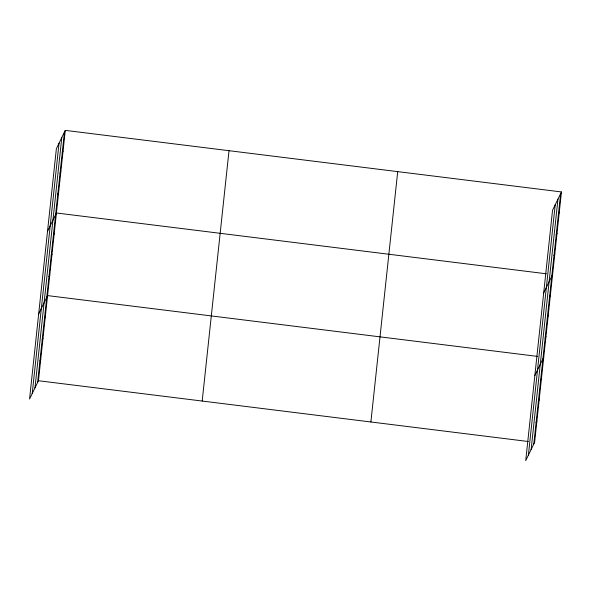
<?xml version="1.0" encoding="UTF-8"?>
<svg xmlns="http://www.w3.org/2000/svg" width="591" height="591" viewBox="0 0 591 591"><rect width="100%" height="100%" fill="white"/><g stroke="black" fill="none" stroke-linecap="round" stroke-linejoin="round"><path stroke-width="0.89" d="M32.217 393.569L59.041 143.214M34.965 387.91L61.789 137.563M37.625 382.421L64.456 132.066M65.276 130.375L56.374 148.703L29.55 399.058L38.452 380.73L65.276 130.375L561.45 191.942L534.626 442.297L525.724 460.625L552.548 210.27L561.45 191.942M202.188 401.045L229.013 150.69M370.889 421.981L397.713 171.626M528.391 455.136L555.215 204.781M531.132 449.478L557.963 199.13M533.799 443.989L560.63 193.641M62.24 152.722L63.067 151.03M60.031 173.377L60.851 171.686M57.815 194.033L58.642 192.334M47.524 231.317L56.426 212.989L546.298 273.781M53.389 235.344L54.209 233.644M51.173 255.992L52.001 254.3M48.964 276.647L49.784 274.955M38.674 313.939L47.576 295.603L537.448 356.395M44.465 318.586L45.293 316.887M42.19 339.862L43.01 338.17M39.907 361.145L40.735 359.446M558.414 214.297L559.234 212.597M556.197 234.945L557.025 233.253M553.989 255.6L554.809 253.908M543.698 292.892L552.6 274.556M549.564 296.911L550.384 295.212M547.347 317.566L548.167 315.867M545.131 338.215L545.958 336.523M534.84 375.507L543.742 357.178M540.639 380.153L541.467 378.454M538.357 401.429L539.184 399.738M536.081 422.713L536.901 421.014M38.452 380.73L528.324 441.514"/></g></svg>
